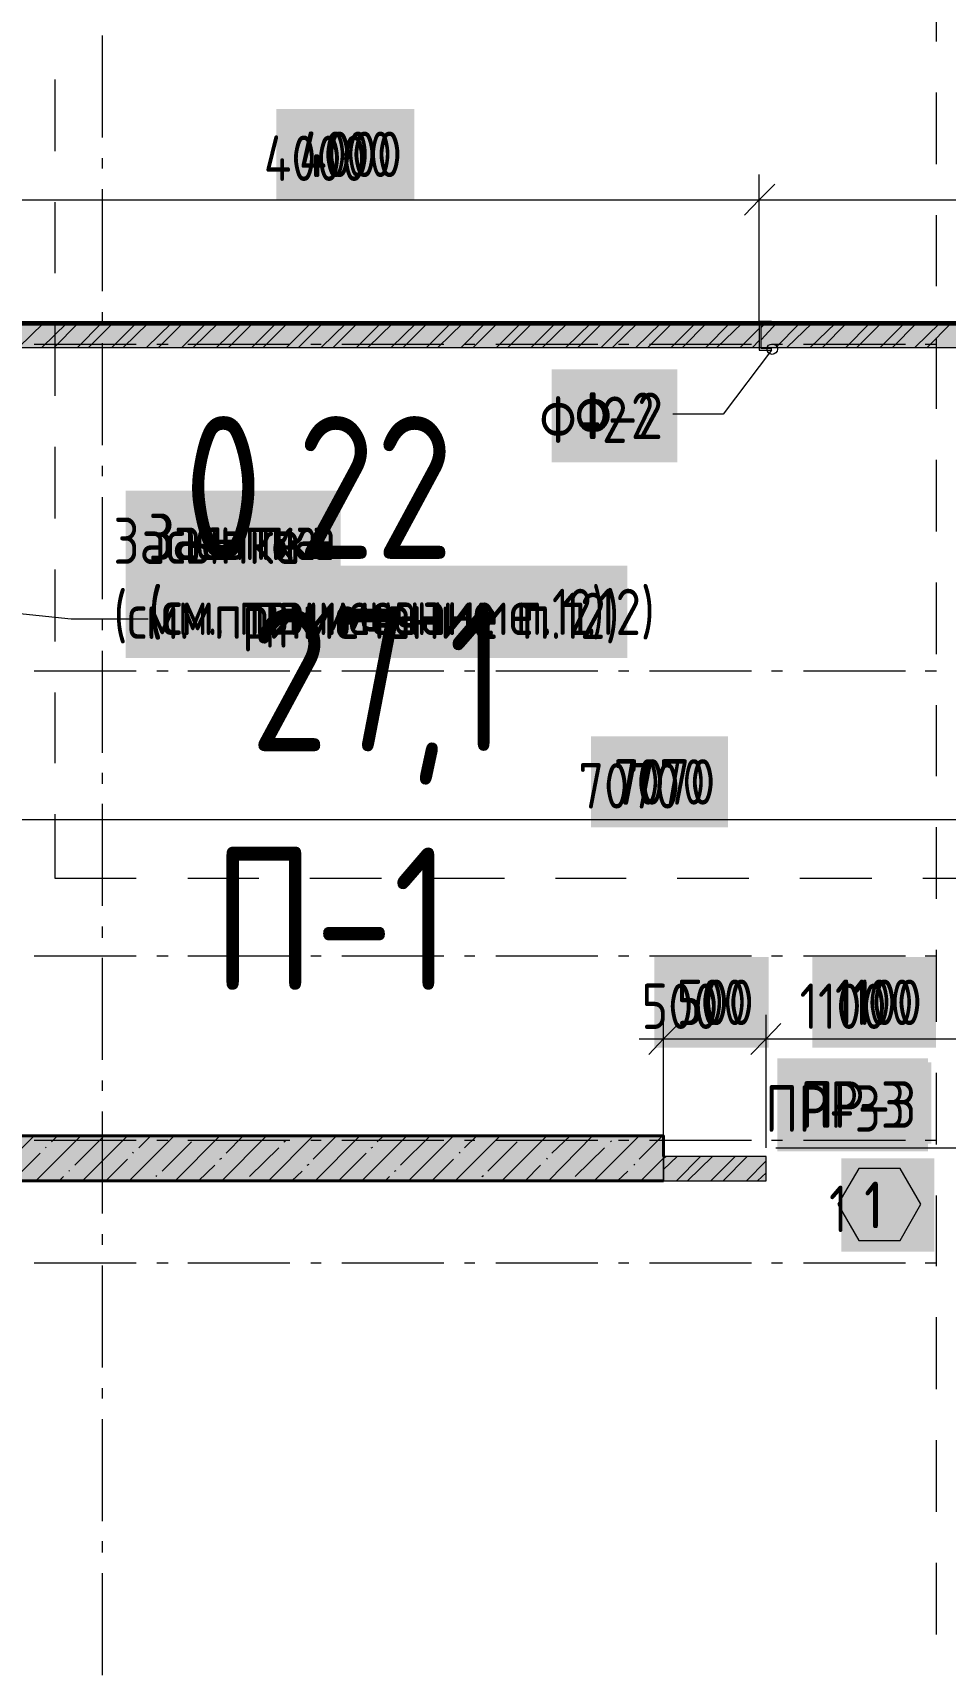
# Model space of a CAD drawing. Header units: millimetres. Extents: x -164500 to 426394, y -23753 to 102118.
# Drawn here: x -113369 to -108898, y 9049 to 17098 of the extents above; entities that cross this region are included whole.
import ezdxf

# ---------------------------------------------------------------- set-up
doc = ezdxf.new("R2010")
doc.units = ezdxf.units.MM
doc.layers.add('192 подвал стенки 0.2м гидроиз', color=6, linetype='Continuous', lineweight=60)
doc.layers.add('PDF _Геометрия', color=7, linetype='Continuous', true_color=0x1f1f1f)
doc.layers.add('PDF _Сплошная заливка', color=7, linetype='Continuous', true_color=0xffffff)
doc.layers.add('PDF _Текст', color=7, linetype='Continuous')
doc.styles.get("Standard").update_dxf_attribs({"font": 'ГОСТ тип А.ttf'})
doc.styles.add('СПДС', font='ГОСТ тип А.ttf', dxfattribs={"width": 0.9})
doc.linetypes.add('зигзаг', pattern='A,0.00254,-5.08,[131,ltypeshp.shx,S=5.08,R=0,X=-5.08,Y=0],-10.16,[131,ltypeshp.shx,S=5.08,R=180,X=5.08,Y=0],-5.08', length=20.32254)

msp = doc.modelspace()

# ---------------------------------------------------------------- hatches: boundary and pattern name
at = {"layer": 'PDF _Сплошная заливка', "linetype": 'зигзаг', "transparency": 33554559}
h = msp.add_hatch(color=256, dxfattribs=at)
h.paths.add_polyline_path([(-109808.365, 15556.042), (-109808.365, 15674.66), (-113820.182, 15674.66), (-113820.182, 15556.042)])
h.paths.add_polyline_path([(-109799.892, 15674.66), (-109799.892, 15556.042), (-106614.162, 15556.042), (-106614.162, 15674.66)])
h = msp.add_hatch(color=256, dxfattribs=at)
h.paths.add_polyline_path([(-109774.474, 11472.207), (-109774.474, 11590.825), (-110278.599, 11590.825), (-110278.599, 11472.207)])
h.paths.add_polyline_path([(-104991.642, 11590.825), (-104991.642, 11472.207), (-104470.572, 11472.207), (-104470.572, 11590.825)])
h.paths.add_polyline_path([(-106393.872, 11472.207), (-106393.872, 11590.825), (-108677.261, 11590.825), (-108677.261, 11472.207)])

# ---------------------------------------------------------------- linework, layer by layer
at = {"layer": '192 подвал стенки 0.2м гидроиз'}
msp.add_lwpolyline([(-103890.193, 15674.66), (-103890.193, 27383.913), (-113807.473, 27383.913), (-113807.473, 15674.66), (-106614.162, 15674.66)], dxfattribs=at)
at = {"layer": 'PDF _Геометрия', "color": 8, "lineweight": 9, "true_color": 0x808080}
for points in [[(-108939.914, 17055.708), (-108939.914, 17407.324)], [(-113260.984, 16869.309), (-113260.984, 16517.692)], [(-108939.914, 16454.147), (-108939.914, 16805.763)], [(-113260.984, 16267.748), (-113260.984, 15920.368)], [(-108939.914, 15856.822), (-108939.914, 16204.203)], [(-113260.984, 15670.423), (-113260.984, 15318.807)], [(-108939.914, 15255.262), (-108939.914, 15602.642)], [(-113260.984, 15068.863), (-113260.984, 14717.246)], [(-108939.914, 14653.701), (-108939.914, 15005.317)], [(-113260.984, 14467.302), (-113260.984, 14115.685)], [(-108939.914, 14052.14), (-108939.914, 14403.757)], [(-113260.984, 13865.741), (-113260.984, 13518.361)], [(-108939.914, 13454.816), (-108939.914, 13802.196)], [(-113260.984, 13268.417), (-113260.984, 12954.927), (-112862.768, 12954.927)], [(-108939.914, 12853.255), (-108939.914, 13204.872)], [(-112608.588, 12954.927), (-112261.207, 12954.927)], [(-112011.263, 12954.927), (-111659.647, 12954.927)], [(-111409.702, 12954.927), (-111058.086, 12954.927)], [(-110808.142, 12954.927), (-110460.762, 12954.927)], [(-110210.817, 12954.927), (-109859.201, 12954.927)], [(-109609.256, 12954.927), (-109257.64, 12954.927)], [(-109007.696, 12954.927), (-108656.079, 12954.927)], [(-108939.914, 12251.694), (-108939.914, 12603.311)], [(-108939.914, 11650.133), (-108939.914, 12001.75)], [(-108939.914, 11052.809), (-108939.914, 11400.189)], [(-108939.914, 10451.248), (-108939.914, 10802.865)], [(-108939.914, 9849.688), (-108939.914, 10201.304)], [(-108939.914, 9248.127), (-108939.914, 9599.743)]]:
    msp.add_lwpolyline(points, dxfattribs=at)
at = {"layer": 'PDF _Геометрия', "color": 7, "lineweight": 9}
for points in [[(-113027.986, 16585.474), (-113027.986, 17085.362)], [(-113027.986, 16432.965), (-113027.986, 16483.801)], [(-109808.365, 15683.132), (-109808.365, 16280.457), (-109808.365, 16403.311)], [(-113930.327, 16280.457), (-109808.365, 16280.457), (-106495.544, 16280.457)], [(-113027.986, 15831.404), (-113027.986, 16331.293)], [(-113027.986, 15678.896), (-113027.986, 15729.732)], [(-113362.657, 15572.987), (-112862.768, 15572.987)], [(-113027.986, 15077.335), (-113027.986, 15577.224)], [(-112761.096, 15572.987), (-112706.023, 15572.987)], [(-112608.588, 15572.987), (-112108.699, 15572.987)], [(-112007.027, 15572.987), (-111956.191, 15572.987)], [(-111854.518, 15572.987), (-111354.63, 15572.987)], [(-111252.958, 15572.987), (-111202.122, 15572.987)], [(-111100.449, 15572.987), (-110600.561, 15572.987)], [(-110498.889, 15572.987), (-110448.052, 15572.987)], [(-110346.38, 15572.987), (-109846.492, 15572.987)], [(-109749.056, 15543.333), (-109986.291, 15229.844), (-110231.999, 15229.844)], [(-109749.056, 15572.987), (-109693.983, 15572.987)], [(-109592.311, 15572.987), (-109092.423, 15572.987)], [(-108994.987, 15572.987), (-108939.914, 15572.987)], [(-113027.986, 14924.827), (-113027.986, 14975.663)], [(-113027.986, 14323.266), (-113027.986, 14823.155)], [(-114642.032, 14378.339), (-113180.494, 14225.83), (-112803.459, 14225.83)], [(-113027.986, 14170.758), (-113027.986, 14225.83)], [(-113027.986, 13569.197), (-113027.986, 14069.086)], [(-113362.657, 13971.65), (-112862.768, 13971.65)], [(-112761.096, 13971.65), (-112706.023, 13971.65)], [(-112608.588, 13971.65), (-112108.699, 13971.65)], [(-112007.027, 13971.65), (-111956.191, 13971.65)], [(-111854.518, 13971.65), (-111354.63, 13971.65)], [(-111252.958, 13971.65), (-111202.122, 13971.65)], [(-111100.449, 13971.65), (-110600.561, 13971.65)], [(-110498.889, 13971.65), (-110448.052, 13971.65)], [(-110346.38, 13971.65), (-109846.492, 13971.65)], [(-109749.056, 13971.65), (-109693.983, 13971.65)], [(-109592.311, 13971.65), (-109092.423, 13971.65)], [(-108994.987, 13971.65), (-108939.914, 13971.65)], [(-113027.986, 13416.689), (-113027.986, 13471.761)], [(-113027.986, 12819.364), (-113027.986, 13319.253)], [(-113930.327, 13242.999), (-106732.779, 13242.999), (-106614.162, 13242.999), (-103890.193, 13242.999), (-103652.958, 13242.999)], [(-113027.986, 12662.62), (-113027.986, 12717.692)], [(-113362.657, 12573.656), (-112862.768, 12573.656)], [(-113027.986, 12065.295), (-113027.986, 12565.184)], [(-112761.096, 12573.656), (-112706.023, 12573.656)], [(-112608.588, 12573.656), (-112108.699, 12573.656)], [(-112007.027, 12573.656), (-111956.191, 12573.656)], [(-111854.518, 12573.656), (-111354.63, 12573.656)], [(-111252.958, 12573.656), (-111202.122, 12573.656)], [(-111100.449, 12573.656), (-110600.561, 12573.656)], [(-110498.889, 12573.656), (-110448.052, 12573.656)], [(-110346.38, 12573.656), (-109846.492, 12573.656)], [(-109749.056, 12573.656), (-109693.983, 12573.656)], [(-109592.311, 12573.656), (-109092.423, 12573.656)], [(-108994.987, 12573.656), (-108939.914, 12573.656)], [(-110278.599, 11692.497), (-110278.599, 12166.967), (-110278.599, 12285.585)], [(-109774.474, 11633.188), (-109774.474, 12166.967), (-109774.474, 12285.585)], [(-110397.216, 12166.967), (-109774.474, 12166.967), (-108554.407, 12166.967)], [(-113027.986, 11912.787), (-113027.986, 11963.623)], [(-113027.986, 11311.226), (-113027.986, 11811.115)], [(-113362.657, 11671.315), (-112862.768, 11671.315)], [(-112761.096, 11671.315), (-112706.023, 11671.315)], [(-112608.588, 11671.315), (-112108.699, 11671.315)], [(-112007.027, 11671.315), (-111956.191, 11671.315)], [(-111854.518, 11671.315), (-111354.63, 11671.315)], [(-111252.958, 11671.315), (-111202.122, 11671.315)], [(-111100.449, 11671.315), (-110600.561, 11671.315)], [(-110498.889, 11671.315), (-110448.052, 11671.315)], [(-110346.38, 11671.315), (-109846.492, 11671.315)], [(-109749.056, 11671.315), (-109693.983, 11671.315)], [(-109592.311, 11671.315), (-109092.423, 11671.315)], [(-108994.987, 11671.315), (-108939.914, 11671.315)], [(-110278.599, 11472.207), (-110278.599, 11590.825)], [(-109727.874, 11633.188), (-108723.861, 11633.188)], [(-113027.986, 11158.718), (-113027.986, 11209.554)], [(-113362.657, 11069.754), (-112862.768, 11069.754)], [(-113027.986, 10557.157), (-113027.986, 11057.045)], [(-112761.096, 11069.754), (-112706.023, 11069.754)], [(-112608.588, 11069.754), (-112108.699, 11069.754)], [(-112007.027, 11069.754), (-111956.191, 11069.754)], [(-111854.518, 11069.754), (-111354.63, 11069.754)], [(-111252.958, 11069.754), (-111202.122, 11069.754)], [(-111100.449, 11069.754), (-110600.561, 11069.754)], [(-110498.889, 11069.754), (-110448.052, 11069.754)], [(-110346.38, 11069.754), (-109846.492, 11069.754)], [(-109749.056, 11069.754), (-109693.983, 11069.754)], [(-109592.311, 11069.754), (-109092.423, 11069.754)], [(-108994.987, 11069.754), (-108939.914, 11069.754)], [(-113027.986, 10404.649), (-113027.986, 10455.485)], [(-113027.986, 9803.088), (-113027.986, 10302.976)], [(-113027.986, 9650.579), (-113027.986, 9705.652)], [(-113027.986, 9049.019), (-113027.986, 9548.907)]]:
    msp.add_lwpolyline(points, dxfattribs=at)
at = {"layer": 'PDF _Геометрия', "color": 7, "lineweight": 18}
for points in [[(-109732.11, 16356.711), (-109808.365, 16280.457), (-109880.382, 16204.203)], [(-110202.345, 12243.222), (-110278.599, 12166.967), (-110350.617, 12090.713)], [(-109702.456, 12243.222), (-109774.474, 12166.967), (-109850.728, 12090.713)]]:
    msp.add_lwpolyline(points, dxfattribs=at)
at = {"layer": 'PDF _Геометрия', "color": 16, "lineweight": 9, "true_color": 0x800000}
for points in [[(-109808.365, 15674.66), (-113820.182, 15674.66), (-113820.182, 15556.042), (-109804.128, 15556.042)], [(-109799.892, 15556.042), (-106732.779, 15556.042), (-106732.779, 11590.825), (-108677.261, 11590.825), (-108677.261, 11472.207), (-106393.872, 11472.207), (-106393.872, 11590.825), (-106614.162, 11590.825), (-106614.162, 15556.042), (-106614.162, 15674.66), (-109799.892, 15674.66)]]:
    msp.add_lwpolyline(points, dxfattribs=at)
at = {"layer": 'PDF _Геометрия', "color": 15, "lineweight": 9, "true_color": 0xa54a4a}
for points in [[(-113438.911, 15556.042), (-113316.057, 15674.66)], [(-113324.53, 15556.042), (-113201.676, 15674.66)], [(-113265.221, 15556.042), (-113146.603, 15674.66)], [(-113150.84, 15556.042), (-113032.222, 15674.66)], [(-113095.767, 15556.042), (-112977.149, 15674.66)], [(-112981.386, 15556.042), (-112862.768, 15674.66)], [(-112926.313, 15556.042), (-112803.459, 15674.66)], [(-112811.932, 15556.042), (-112689.078, 15674.66)], [(-112752.623, 15556.042), (-112634.006, 15674.66)], [(-112638.242, 15556.042), (-112519.624, 15674.66)], [(-112583.17, 15556.042), (-112460.316, 15674.66)], [(-112468.788, 15556.042), (-112345.934, 15674.66)], [(-112409.479, 15556.042), (-112290.862, 15674.66)], [(-112295.098, 15556.042), (-112176.481, 15674.66)], [(-112240.026, 15556.042), (-112121.408, 15674.66)], [(-112125.644, 15556.042), (-112007.027, 15674.66)], [(-112066.336, 15556.042), (-111947.718, 15674.66)], [(-111956.191, 15556.042), (-111833.337, 15674.66)], [(-111896.882, 15556.042), (-111778.264, 15674.66)], [(-111782.501, 15556.042), (-111663.883, 15674.66)], [(-111727.428, 15556.042), (-111604.574, 15674.66)], [(-111613.047, 15556.042), (-111490.193, 15674.66)], [(-111553.738, 15556.042), (-111435.12, 15674.66)], [(-111439.357, 15556.042), (-111320.739, 15674.66)], [(-111384.284, 15556.042), (-111261.43, 15674.66)], [(-111269.903, 15556.042), (-111151.285, 15674.66)], [(-111210.594, 15556.042), (-111091.977, 15674.66)], [(-111096.213, 15556.042), (-110977.595, 15674.66)], [(-111041.141, 15556.042), (-110922.523, 15674.66)], [(-110926.759, 15556.042), (-110808.142, 15674.66)], [(-110871.687, 15556.042), (-110748.833, 15674.66)], [(-110757.306, 15556.042), (-110634.452, 15674.66)], [(-110697.997, 15556.042), (-110579.379, 15674.66)], [(-110583.615, 15556.042), (-110464.998, 15674.66)], [(-110528.543, 15556.042), (-110405.689, 15674.66)], [(-110414.162, 15556.042), (-110291.308, 15674.66)], [(-110354.853, 15556.042), (-110236.235, 15674.66)], [(-110240.472, 15556.042), (-110121.854, 15674.66)], [(-110185.399, 15556.042), (-110066.782, 15674.66)], [(-110071.018, 15556.042), (-109952.4, 15674.66)], [(-110015.945, 15556.042), (-109893.091, 15674.66)], [(-109901.564, 15556.042), (-109808.365, 15649.242)], [(-109799.892, 15653.478), (-109778.71, 15674.66)], [(-109799.892, 15594.169), (-109723.638, 15674.66)], [(-109727.874, 15556.042), (-109609.256, 15674.66)], [(-109672.802, 15556.042), (-109549.948, 15674.66)], [(-109558.42, 15556.042), (-109435.566, 15674.66)], [(-109499.112, 15556.042), (-109380.494, 15674.66)], [(-109384.73, 15556.042), (-109266.113, 15674.66)], [(-109329.658, 15556.042), (-109211.04, 15674.66)], [(-109215.277, 15556.042), (-109096.659, 15674.66)], [(-109155.968, 15556.042), (-109037.35, 15674.66)], [(-109045.823, 15556.042), (-108922.969, 15674.66)], [(-108986.514, 15556.042), (-108867.896, 15674.66)], [(-109842.255, 15556.042), (-109808.365, 15589.933)], [(-110278.599, 11582.352), (-110265.89, 11590.825)], [(-110278.599, 11527.28), (-110210.817, 11590.825)], [(-110215.054, 11472.207), (-110096.436, 11590.825)], [(-110159.981, 11472.207), (-110037.127, 11590.825)], [(-110045.6, 11472.207), (-109926.982, 11590.825)], [(-109986.291, 11472.207), (-109867.673, 11590.825)], [(-109871.91, 11472.207), (-109774.474, 11569.643)], [(-109816.837, 11472.207), (-109774.474, 11510.334)]]:
    msp.add_lwpolyline(points, dxfattribs=at)
at = {"layer": 'PDF _Геометрия', "color": 7, "lineweight": 20}
msp.add_lwpolyline([(-109799.892, 15674.66), (-109749.056, 15674.66), (-109749.056, 15683.132), (-109808.365, 15683.132), (-109808.365, 15543.333), (-109749.056, 15543.333), (-109749.056, 15551.806), (-109799.892, 15551.806)], close=True, dxfattribs=at)
at = {"layer": 'PDF _Геометрия', "color": 7, "lineweight": 40}
msp.add_lwpolyline([(-110278.599, 11590.825), (-110278.599, 11692.497), (-113807.473, 11692.497), (-113807.473, 12272.876), (-114027.763, 12272.876), (-114027.763, 11933.968), (-114328.543, 11933.968), (-114328.543, 11713.679), (-114027.763, 11713.679), (-114027.763, 11692.497), (-114027.763, 11472.207), (-114027.763, 10802.865), (-113807.473, 10802.865), (-113807.473, 11472.207), (-110278.599, 11472.207)], dxfattribs=at)
at = {"layer": 'PDF _Геометрия', "lineweight": 9}
for points in [[(-113582.947, 11472.207), (-113362.657, 11692.497)], [(-113354.184, 11472.207), (-113133.894, 11692.497)], [(-113277.93, 11662.843), (-113248.275, 11692.497)], [(-113163.549, 11548.461), (-113019.513, 11692.497)], [(-113125.421, 11472.207), (-112905.132, 11692.497)], [(-112896.659, 11472.207), (-112676.369, 11692.497)], [(-112850.059, 11633.188), (-112790.75, 11692.497)], [(-112672.133, 11472.207), (-112451.843, 11692.497)], [(-112566.224, 11692.497), (-112566.224, 11692.497)], [(-112443.37, 11472.207), (-112223.08, 11692.497)], [(-112422.188, 11607.77), (-112337.462, 11692.497)], [(-112214.608, 11472.207), (-111994.318, 11692.497)], [(-112108.699, 11692.497), (-112108.699, 11692.497)], [(-111994.318, 11578.116), (-111879.937, 11692.497)], [(-111985.845, 11472.207), (-111765.555, 11692.497)], [(-111757.083, 11472.207), (-111536.793, 11692.497)], [(-111680.828, 11662.843), (-111651.174, 11692.497)], [(-111566.447, 11548.461), (-111422.411, 11692.497)], [(-111528.32, 11472.207), (-111308.03, 11692.497)], [(-111299.557, 11472.207), (-111079.268, 11692.497)], [(-111252.958, 11633.188), (-111193.649, 11692.497)], [(-111070.795, 11472.207), (-110850.505, 11692.497)], [(-110964.886, 11692.497), (-110964.886, 11692.497)], [(-110842.032, 11472.207), (-110625.979, 11692.497)], [(-110825.087, 11607.77), (-110736.124, 11692.497)], [(-110617.506, 11472.207), (-110397.216, 11692.497)], [(-110511.598, 11692.497), (-110511.598, 11692.497)], [(-110397.216, 11578.116), (-110282.835, 11692.497)], [(-113468.565, 11472.207), (-113333.002, 11607.77)], [(-113307.584, 11633.188), (-113303.348, 11637.424)], [(-112879.714, 11607.77), (-112875.477, 11612.006)], [(-112735.678, 11518.807), (-112591.642, 11662.843)], [(-112307.807, 11493.389), (-112163.772, 11633.188)], [(-112138.353, 11662.843), (-112129.881, 11667.079)], [(-111871.464, 11472.207), (-111735.901, 11607.77)], [(-111710.483, 11633.188), (-111702.01, 11637.424)], [(-111278.376, 11607.77), (-111274.139, 11612.006)], [(-111138.576, 11518.807), (-110994.541, 11662.843)], [(-110710.706, 11493.389), (-110566.67, 11633.188)], [(-110537.016, 11662.843), (-110532.779, 11667.079)], [(-113193.203, 11518.807), (-113188.967, 11523.043)], [(-113011.04, 11472.207), (-112905.132, 11578.116)], [(-112557.751, 11472.207), (-112477.261, 11548.461)], [(-112451.843, 11578.116), (-112443.37, 11582.352)], [(-112100.226, 11472.207), (-112049.39, 11518.807)], [(-112023.972, 11548.461), (-112015.5, 11552.698)], [(-111596.102, 11518.807), (-111587.629, 11523.043)], [(-111413.939, 11472.207), (-111308.03, 11578.116)], [(-110956.414, 11472.207), (-110880.159, 11548.461)], [(-110850.505, 11578.116), (-110846.269, 11582.352)], [(-110503.125, 11472.207), (-110452.289, 11518.807)], [(-110422.634, 11548.461), (-110418.398, 11552.698)], [(-110388.744, 11472.207), (-110278.599, 11582.352)], [(-113239.803, 11472.207), (-113218.621, 11493.389)], [(-112765.332, 11493.389), (-112761.096, 11497.625)], [(-111642.701, 11472.207), (-111621.52, 11493.389)], [(-111168.231, 11493.389), (-111159.758, 11497.625)]]:
    msp.add_lwpolyline(points, dxfattribs=at)
at = {"layer": 'PDF _Геометрия', "color": 16, "lineweight": 9, "true_color": 0x800000}
msp.add_lwpolyline([(-110278.599, 11472.207), (-109774.474, 11472.207), (-109774.474, 11590.825), (-110278.599, 11590.825)], close=True, dxfattribs=at)
at = {"layer": 'PDF _Геометрия', "color": 7, "lineweight": 9}
msp.add_lwpolyline([(-109321.185, 11531.516), (-109422.857, 11357.826), (-109321.185, 11179.899), (-109117.841, 11179.899), (-109016.168, 11357.826), (-109117.841, 11531.516)], close=True, dxfattribs=at)
at = {"layer": 'PDF _Геометрия', "color": 7, "linetype": 'зигзаг', "lineweight": 9}
for points in [[(-109770.238, 15547.569), (-109770.238, 15564.515), (-109761.765, 15572.987), (-109744.819, 15572.987)], [(-109770.238, 15547.569), (-109770.238, 15564.515), (-109761.765, 15572.987), (-109744.819, 15572.987)], [(-109744.819, 15522.151), (-109761.765, 15522.151), (-109770.238, 15534.86), (-109770.238, 15547.569)], [(-109744.819, 15522.151), (-109761.765, 15522.151), (-109770.238, 15534.86), (-109770.238, 15547.569)], [(-109744.819, 15572.987), (-109732.11, 15572.987), (-109719.401, 15564.515), (-109719.401, 15547.569)], [(-109744.819, 15572.987), (-109732.11, 15572.987), (-109719.401, 15564.515), (-109719.401, 15547.569)], [(-109719.401, 15547.569), (-109719.401, 15534.86), (-109732.11, 15522.151), (-109744.819, 15522.151)], [(-109719.401, 15547.569), (-109719.401, 15534.86), (-109732.11, 15522.151), (-109744.819, 15522.151)]]:
    msp.add_open_spline(points, degree=3, dxfattribs=at)
at = {"layer": 'PDF _Сплошная заливка', "linetype": 'зигзаг', "lineweight": 9, "transparency": 33554559}
for points in [[(-112066.336, 16704.091), (-112066.336, 16322.82), (-111536.793, 16704.091), (-111536.793, 16322.82)], [(-109609.256, 12052.586), (-109609.256, 11654.37), (-109249.167, 12052.586), (-109249.167, 11654.37)], [(-109261.876, 12052.586), (-109261.876, 11654.37), (-109117.857, 12052.586), (-109117.857, 11654.37)], [(-109117.841, 12052.586), (-109117.841, 11654.37), (-108965.349, 12052.586), (-108965.349, 11654.37)]]:
    msp.add_solid(points, dxfattribs=at)
at = {"layer": 'PDF _Сплошная заливка', "linetype": 'зигзаг', "lineweight": 5, "transparency": 33554559}
msp.add_solid([(-114027.763, 11692.497), (-114027.763, 11472.207), (-110278.599, 11692.497), (-110278.599, 11472.207)], dxfattribs=at)

# ---------------------------------------------------------------- texts
at = {"linetype": 'зигзаг', "attachment_point": 4, "style": 'СПДС', "bg_fill": 1, "box_fill_scale": 1.5, "bg_fill_color": 7, "bg_fill_true_color": 16777215, "bg_fill_transparency": 0}
for s, insert, char_height in [('4000', (-112063.642, 16502.651), 222.8704), ('Ф-2', (-110712.201, 15221.291), 227.9894), ('Засыпка', (-112800.796, 14627.661), 226.8403), ('(см. примечание п.12)', (-112800.796, 14229.428), 226.84032), ('7070', (-110521.557, 13426.941), 222.8704), ('500', (-110212.291, 12346.631), 222.8704), ('1100', (-109437.014, 12346.631), 222.8704), ('ПР-3', (-109606.468, 11844.789), 227.9894), ('1', (-109292.966, 11353.351), 227.989)]:
    msp.add_mtext(s, dxfattribs=dict(at, insert=insert, char_height=char_height))
at = {"char_height": 700, "attachment_point": 4}
for s, insert in [('0.22', (-112628.757, 14869.732)), ('27,1', (-112304.392, 13845.051)), ('П-1', (-112486.035, 12755.515))]:
    msp.add_mtext(s, dxfattribs=dict(at, insert=insert))
at = {"layer": 'PDF _Текст', "linetype": 'зигзаг', "attachment_point": 4}
for s, insert, char_height in [('4000', (-112237.084, 16483.499), 222.8704), ('4000', (-112063.642, 16502.651), 222.8704), ('Ф-2', (-110885.643, 15202.139), 227.9894), ('Ф-2', (-110712.201, 15221.291), 227.9894), ('Засыпка', (-112800.796, 14627.661), 226.8403), ('Засыпка', (-112974.238, 14608.509), 226.8403), ('(см. примечание п.12)', (-112974.238, 14210.276), 226.84032), ('(см. примечание п.12)', (-112800.796, 14229.428), 226.84032), ('7070', (-110521.557, 13426.941), 222.8704), ('7070', (-110694.999, 13407.789), 222.8704), ('500', (-110385.733, 12327.478), 222.8704), ('500', (-110212.291, 12346.631), 222.8704), ('1100', (-109610.456, 12327.478), 222.8704), ('1100', (-109437.014, 12346.631), 222.8704), ('ПР-3', (-109779.91, 11825.637), 227.9894), ('ПР-3', (-109606.468, 11844.789), 227.9894), ('1', (-109466.407, 11334.199), 227.989), ('1', (-109292.966, 11353.351), 227.989)]:
    msp.add_mtext(s, dxfattribs=dict(at, insert=insert, char_height=char_height))

doc.saveas('drawing.dxf')
